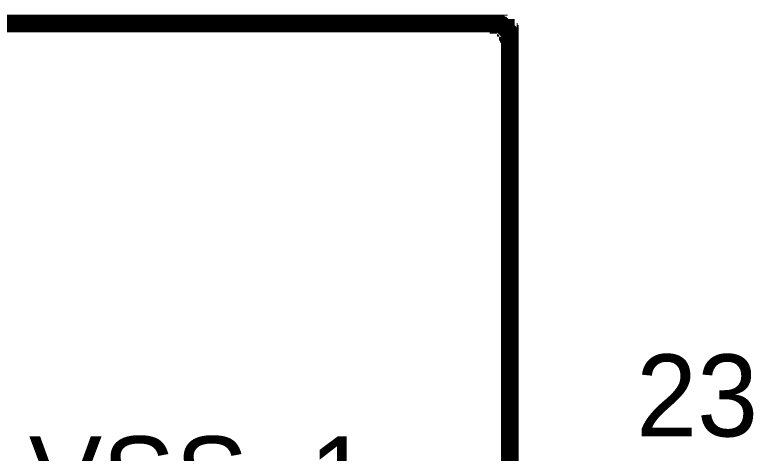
# Model space of a CAD drawing. Header units: millimetres. Extents: x 0 to 11.5, y 0 to 7.6.
# Drawn here: x 5.2714 to 5.7624, y 4.8628 to 5.1546 of the extents above; entities that cross this region are included whole.
import ezdxf

# ---------------------------------------------------------------- set-up
doc = ezdxf.new("R2010")
doc.units = ezdxf.units.MM
doc.header["$MEASUREMENT"] = 0
doc.layers.add('Sheet', color=255, linetype='Continuous')

msp = doc.modelspace()

# ---------------------------------------------------------------- linework, layer by layer
at = {"layer": 'Sheet', "const_width": 0.0118}
for points in [[(4.81031, 5.14867), (5.59043, 5.14867)], [(5.59043, 5.14867), (5.59111, 5.14867), (5.59111, 5.14867), (5.59179, 5.14867), (5.59248, 5.14867), (5.59316, 5.14867), (5.59316, 5.14799), (5.59384, 5.14799), (5.59452, 5.14799), (5.59452, 5.14799), (5.5952, 5.14731), (5.59588, 5.14731), (5.59588, 5.14731), (5.59657, 5.14663), (5.59657, 5.14663), (5.59725, 5.14595), (5.59725, 5.14595), (5.59793, 5.14595), (5.59793, 5.14527), (5.59861, 5.14458), (5.59861, 5.14458), (5.59929, 5.1439), (5.59929, 5.1439), (5.59929, 5.14322), (5.59998, 5.14322), (5.59998, 5.14254), (5.59998, 5.14186), (5.60066, 5.14186), (5.60066, 5.14118), (5.60066, 5.14049), (5.60066, 5.13981), (5.60066, 5.13981), (5.60066, 5.13913)], [(5.60066, 5.13913), (5.60066, 5.13913), (5.60066, 5.13913), (5.60066, 5.13913), (5.60066, 5.13913), (5.60066, 5.13913), (5.60066, 5.13913), (5.60066, 5.13913), (5.60066, 5.13913), (5.60066, 5.13913), (5.60066, 5.13913), (5.60066, 5.13913), (5.60066, 5.13913), (5.60066, 5.13913), (5.60066, 5.13913), (5.60066, 5.13913), (5.60066, 5.13913), (5.60066, 5.13913), (5.60066, 5.13913), (5.60066, 5.13913), (5.60066, 5.13913), (5.60066, 5.13913), (5.60066, 5.13913), (5.60066, 5.13913), (5.60066, 5.13913), (5.60066, 5.13913), (5.60066, 5.13913), (5.60066, 5.13913), (5.60066, 5.13913), (5.60066, 5.13913), (5.60066, 5.13913), (5.60066, 5.13913), (5.60066, 5.13913)], [(5.60066, 5.13913), (5.60066, 4.35951)]]:
    msp.add_lwpolyline(points, dxfattribs=at)

# ---------------------------------------------------------------- texts
at = {"layer": 'Sheet'}
for s, p in [('23', (5.68454, 4.87403)), ('VSS_1', (5.28083, 4.81951))]:
    msp.add_text(s, height=0.054519, dxfattribs=at).set_placement(p)

doc.saveas('drawing.dxf')
